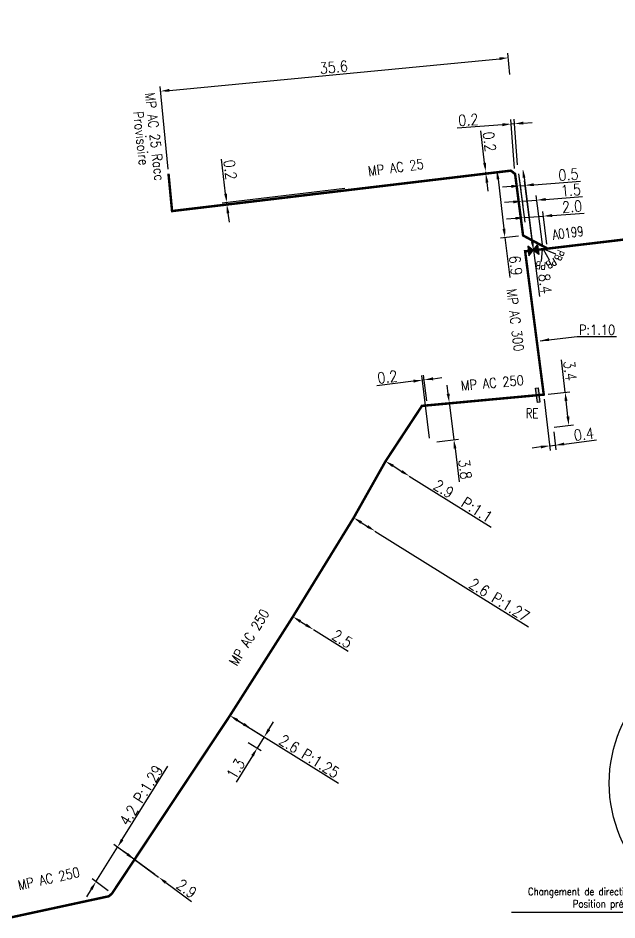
# Model space of a CAD drawing. Header units: millimetres. Extents: x 184000 to 185000, y 128000 to 129000.
# Drawn here: x 184753.3 to 184814.3, y 128639.6 to 128731.4 of the extents above; entities that cross this region are included whole.
import ezdxf
from ezdxf.enums import TextEntityAlignment as Align

# ---------------------------------------------------------------- set-up
doc = ezdxf.new("R2010")
doc.units = ezdxf.units.MM
doc.header["$PDMODE"] = 34
doc.layers.get('0').update_dxf_attribs({"linetype": 'CONTINUOUS'})
doc.layers.get('DEFPOINTS').update_dxf_attribs({"linetype": 'CONTINUOUS'})
for name, color, linetype in [('G_120', 4, 'CONTINUOUS'), ('G_300', 7, 'CONTINUOUS'), ('G_340', 7, 'CONTINUOUS'), ('G_900', 7, 'CONTINUOUS')]:
    doc.layers.add(name, color=color, linetype=linetype)
doc.styles.add('G_ROMANS', font='ROMANS.SHX', dxfattribs={"width": 0.75})
doc.styles.get("Standard").update_dxf_attribs({"font": 'romans.shx', "width": 0.85})
doc.linetypes.add('G_typB_AP', pattern='A,5,-0.3,["o",Standard,S=1.5,R=0,X=0,Y=-0.5],-1.65', length=6.95)
doc.dimstyles.get("Standard").update_dxf_attribs({"dimtxt": 1.5, "dimasz": 1.2, "dimexe": 0.625, "dimexo": 0.625, "dimgap": 0.25, "dimtad": 1, "dimdec": 1, "dimzin": 0, "dimdsep": 46, "dimtxsty": 'Standard', "dimcen": -0.5, "dimadec": 0, "dimazin": 0, "dimtfac": 1, "dimtdec": 1, "dimtmove": 0, "dimatfit": 3, "dimfxl": 0, "dimtolj": 1, "dimtzin": 0, "dimarcsym": 0})

# ---------------------------------------------------------------- blocks, each defined once
blk = doc.blocks.new('G_300_04')
at = {"linetype": 'Continuous'}
h = blk.add_hatch(color=0, dxfattribs=at)
h.paths.add_polyline_path([(-0.5, 0.5), (-0.5, -0.5), (0, 0)])
h.paths.add_polyline_path([(0.5, 0.5), (0, 0), (0.5, -0.5)])
at = {"color": 0, "linetype": 'Continuous', "flags": 128}
blk.add_lwpolyline([(-0.5, -0.5), (0.5, 0.5), (0.5, -0.5), (-0.5, 0.5)], close=True, dxfattribs=at)
at = {"color": 0, "linetype": 'Continuous', "width": 0.75}
blk.add_attdef('NUM', text='', height=1, dxfattribs=at).set_placement((0, 1.782), align=Align.MIDDLE_CENTER)
at = {"color": 0, "linetype": 'Continuous', "width": 0.75, "flags": 3}
for tag, p in [('DEF_LEG', (0, -5)), ('DEF_COUP', (0, -7.5)), ('DEF_TYPE', (0, -10))]:
    blk.add_attdef(tag, text='', height=1.2, dxfattribs=at).set_placement(p, align=Align.MIDDLE)
blk = doc.blocks.new('G_340_13')
at = {"color": 0, "linetype": 'Continuous', "flags": 128}
blk.add_lwpolyline([(0, 0), (0, 1.25)], dxfattribs=at)
at = {"color": 0, "linetype": 'Continuous', "style": 'G_ROMANS', "width": 0.75}
blk.add_text('PB', height=0.75, dxfattribs=at).set_placement((0, 1.663), align=Align.MIDDLE)
at = {"color": 0, "linetype": 'Continuous', "width": 0.75, "flags": 3}
for tag, p in [('DEF_LEG', (0, -3.425)), ('DEF_TYPE', (0, -5.563))]:
    blk.add_attdef(tag, text='', height=1.2, dxfattribs=at).set_placement(p, align=Align.MIDDLE)
blk = doc.blocks.new('G_340_17')
at = {"linetype": 'Continuous'}
blk.add_hatch(color=0, dxfattribs=at).paths.add_polyline_path([(0.125, 0.75), (-0.125, 0.75), (-0.125, -0.75), (0.125, -0.75)])
at = {"color": 0, "linetype": 'Continuous'}
blk.add_lwpolyline([(-0.125, 0.75), (0.125, 0.75), (0.125, -0.75), (-0.125, -0.75)], close=True, dxfattribs=at)
at = {"color": 0, "linetype": 'Continuous', "width": 0.75}
for tag, height, flags, p in [('RE', 1, 8, (0, 2.5)), ('DEF_LEG', 1.2, 3, (0, -5)), ('DEF_COUP', 1.2, 3, (0, -7.5)), ('DEF_TYPE', 1.2, 3, (0, -10))]:
    blk.add_attdef(tag, text='', height=height, dxfattribs=dict(at, flags=flags)).set_placement(p, align=Align.MIDDLE)
blk = doc.blocks.new('*D314')
at = {"layer": 'DEFPOINTS', "color": 0, "linetype": 'Continuous', "transparency": 16777216}
for p in [(184763.42, 128647.047), (184767.603, 128643.98), (184762.858, 128642.328)]:
    blk.add_point(p, dxfattribs=at)
at = {"layer": 'G_120', "color": 0, "linetype": 'Continuous', "lineweight": -2, "transparency": 16777216}
for p, q in [((184763.896, 128647.811), (184768.546, 128655.268)), ((184767.224, 128644.258), (184763.041, 128647.325)), ((184761.224, 128643.525), (184763.42, 128647.047)), ((184762.479, 128642.606), (184760.845, 128643.803)), ((184760.748, 128642.762), (184760.272, 128641.998))]:
    blk.add_line(p, q, dxfattribs=at)
at = {"layer": 'G_120', "color": 0, "linetype": 'Continuous', "transparency": 16777216}
for points in [[(184763.769, 128647.89), (184764.023, 128647.731), (184763.42, 128647.047)], [(184760.621, 128642.841), (184760.875, 128642.682), (184761.224, 128643.525)]]:
    blk.add_solid(points, dxfattribs=at)
at = {"layer": 'G_120', "color": 0, "linetype": 'Continuous', "transparency": 16777216, "insert": (184765.823, 128652.318), "char_height": 1.125, "attachment_point": 5, "rotation": 58.05712}
blk.add_mtext('\\A1;4.2 P:1.29', dxfattribs=at)
blk = doc.blocks.new('*D315')
at = {"layer": 'DEFPOINTS', "color": 0, "linetype": 'Continuous', "transparency": 16777216}
for p in [(184765.147, 128645.78), (184767.603, 128643.98), (184767.603, 128643.98)]:
    blk.add_point(p, dxfattribs=at)
at = {"layer": 'G_120', "color": 0, "linetype": 'Continuous', "lineweight": -2, "transparency": 16777216}
for p, q in [((184764.422, 128646.313), (184763.696, 128646.845)), ((184765.147, 128645.78), (184767.603, 128643.98)), ((184768.329, 128643.448), (184770.955, 128641.523))]:
    blk.add_line(p, q, dxfattribs=at)
at = {"layer": 'G_120', "color": 0, "linetype": 'Continuous', "transparency": 16777216}
for points in [[(184764.51, 128646.434), (184764.333, 128646.192), (184765.147, 128645.78)], [(184768.418, 128643.569), (184768.24, 128643.327), (184767.603, 128643.98)]]:
    blk.add_solid(points, dxfattribs=at)
at = {"layer": 'G_120', "color": 0, "linetype": 'Continuous', "transparency": 16777216, "insert": (184770.458, 128642.817), "char_height": 1.125, "attachment_point": 5, "rotation": 323.75326}
blk.add_mtext('\\A1;2.9', dxfattribs=at)
blk = doc.blocks.new('*D316')
at = {"layer": 'DEFPOINTS', "color": 0, "linetype": 'Continuous', "transparency": 16777216}
for p in [(184774.863, 128660.433), (184777.027, 128659.084), (184777.027, 128659.084)]:
    blk.add_point(p, dxfattribs=at)
at = {"layer": 'G_120', "color": 0, "linetype": 'Continuous', "lineweight": -2, "transparency": 16777216}
for p, q in [((184775.627, 128659.957), (184776.263, 128659.56)), ((184777.027, 128659.084), (184785.904, 128653.549))]:
    blk.add_line(p, q, dxfattribs=at)
at = {"layer": 'G_120', "color": 0, "linetype": 'Continuous', "transparency": 16777216}
for points in [[(184775.706, 128660.084), (184775.548, 128659.83), (184774.863, 128660.433)], [(184776.343, 128659.687), (184776.184, 128659.433), (184777.027, 128659.084)]]:
    blk.add_solid(points, dxfattribs=at)
at = {"layer": 'G_120', "color": 0, "linetype": 'Continuous', "transparency": 16777216, "insert": (184782.935, 128656.284), "char_height": 1.125, "attachment_point": 5, "rotation": 328.05693}
blk.add_mtext('\\A1;2.6 P:1.25', dxfattribs=at)
blk = doc.blocks.new('*D318')
at = {"layer": 'DEFPOINTS', "color": 0, "linetype": 'Continuous', "transparency": 16777216}
for p in [(184787.458, 128680.568), (184789.622, 128679.218), (184789.622, 128679.218)]:
    blk.add_point(p, dxfattribs=at)
at = {"layer": 'G_120', "color": 0, "linetype": 'Continuous', "lineweight": -2, "transparency": 16777216}
for p, q in [((184788.222, 128680.091), (184788.858, 128679.694)), ((184789.622, 128679.218), (184805.249, 128669.467))]:
    blk.add_line(p, q, dxfattribs=at)
at = {"layer": 'G_120', "color": 0, "linetype": 'Continuous', "transparency": 16777216}
for points in [[(184788.301, 128680.219), (184788.143, 128679.964), (184787.458, 128680.568)], [(184788.938, 128679.822), (184788.779, 128679.567), (184789.622, 128679.218)]]:
    blk.add_solid(points, dxfattribs=at)
at = {"layer": 'G_120', "color": 0, "linetype": 'Continuous', "transparency": 16777216, "insert": (184802.281, 128672.203), "char_height": 1.125, "attachment_point": 5, "rotation": 328.03843}
blk.add_mtext('\\A1;2.6 P:1.27', dxfattribs=at)
blk = doc.blocks.new('*D319')
at = {"layer": 'DEFPOINTS', "color": 0, "linetype": 'Continuous', "transparency": 16777216}
for p in [(184790.702, 128686.323), (184793.119, 128684.813), (184793.119, 128684.813)]:
    blk.add_point(p, dxfattribs=at)
at = {"layer": 'G_120', "color": 0, "linetype": 'Continuous', "lineweight": -2, "transparency": 16777216}
for p, q in [((184791.465, 128685.846), (184792.356, 128685.29)), ((184793.119, 128684.813), (184801.457, 128679.601))]:
    blk.add_line(p, q, dxfattribs=at)
at = {"layer": 'G_120', "color": 0, "linetype": 'Continuous', "transparency": 16777216}
for points in [[(184791.545, 128685.973), (184791.386, 128685.719), (184790.702, 128686.323)], [(184792.435, 128685.417), (184792.276, 128685.163), (184793.119, 128684.813)]]:
    blk.add_solid(points, dxfattribs=at)
at = {"layer": 'G_120', "color": 0, "linetype": 'Continuous', "transparency": 16777216, "insert": (184798.587, 128682.279), "char_height": 1.125, "attachment_point": 5, "rotation": 327.99293}
blk.add_mtext('\\A1;2.9  P:1.1', dxfattribs=at)
blk = doc.blocks.new('*D320')
at = {"layer": 'DEFPOINTS', "color": 0, "linetype": 'Continuous', "transparency": 16777216}
for p in [(184806.807, 128693.104), (184807.389, 128689.748), (184809.365, 128689.972)]:
    blk.add_point(p, dxfattribs=at)
at = {"layer": 'G_120', "color": 0, "linetype": 'Continuous', "lineweight": -2, "transparency": 16777216}
for p, q in [((184808.981, 128693.35), (184808.607, 128696.653)), ((184807.273, 128693.156), (184809.447, 128693.403)), ((184809.263, 128690.866), (184809.083, 128692.456)), ((184807.855, 128689.801), (184809.831, 128690.025))]:
    blk.add_line(p, q, dxfattribs=at)
at = {"layer": 'G_120', "color": 0, "linetype": 'Continuous', "transparency": 16777216}
for points in [[(184809.232, 128692.473), (184808.934, 128692.439), (184808.981, 128693.35)], [(184809.412, 128690.883), (184809.114, 128690.849), (184809.365, 128689.972)]]:
    blk.add_solid(points, dxfattribs=at)
at = {"layer": 'G_120', "color": 0, "linetype": 'Continuous', "transparency": 16777216, "insert": (184809.489, 128695.533), "char_height": 1.125, "attachment_point": 5, "rotation": 276.47218}
blk.add_mtext('\\A1;3.4', dxfattribs=at)
blk = doc.blocks.new('*D321')
at = {"layer": 'DEFPOINTS', "color": 0, "linetype": 'Continuous', "transparency": 16777216}
for p in [(184806.807, 128693.104), (184807.786, 128689.798), (184807.994, 128687.96)]:
    blk.add_point(p, dxfattribs=at)
at = {"layer": 'G_120', "color": 0, "linetype": 'Continuous', "lineweight": -2, "transparency": 16777216}
for p, q in [((184806.86, 128692.638), (184807.452, 128687.419)), ((184807.839, 128689.332), (184808.047, 128687.494)), ((184808.887, 128688.073), (184812.185, 128688.489)), ((184806.506, 128687.772), (184805.613, 128687.659)), ((184807.399, 128687.885), (184807.994, 128687.96))]:
    blk.add_line(p, q, dxfattribs=at)
at = {"layer": 'G_120', "color": 0, "linetype": 'Continuous', "transparency": 16777216}
for points in [[(184806.487, 128687.921), (184806.525, 128687.623), (184807.399, 128687.885)], [(184808.868, 128688.221), (184808.906, 128687.924), (184807.994, 128687.96)]]:
    blk.add_solid(points, dxfattribs=at)
at = {"layer": 'G_120', "color": 0, "linetype": 'Continuous', "transparency": 16777216, "insert": (184810.889, 128689.081), "char_height": 1.125, "attachment_point": 5, "rotation": 7.19316}
blk.add_mtext('\\A1;0.4', dxfattribs=at)
blk = doc.blocks.new('*D322')
at = {"layer": 'DEFPOINTS', "color": 0, "linetype": 'Continuous', "transparency": 16777216}
for p in [(184794.968, 128692.01), (184797.661, 128688.52), (184795.444, 128688.24)]:
    blk.add_point(p, dxfattribs=at)
at = {"layer": 'G_120', "color": 0, "linetype": 'Continuous', "lineweight": -2, "transparency": 16777216}
for p, q in [((184797.073, 128693.183), (184796.96, 128694.076)), ((184795.433, 128692.069), (184797.65, 128692.349)), ((184797.185, 128692.29), (184797.661, 128688.52)), ((184795.909, 128688.299), (184798.126, 128688.579)), ((184797.774, 128687.627), (184798.203, 128684.228))]:
    blk.add_line(p, q, dxfattribs=at)
at = {"layer": 'G_120', "color": 0, "linetype": 'Continuous', "transparency": 16777216}
for points in [[(184797.222, 128693.202), (184796.924, 128693.164), (184797.185, 128692.29)], [(184797.923, 128687.646), (184797.625, 128687.608), (184797.661, 128688.52)]]:
    blk.add_solid(points, dxfattribs=at)
at = {"layer": 'G_120', "color": 0, "linetype": 'Continuous', "transparency": 16777216, "insert": (184798.798, 128685.502), "char_height": 1.125, "attachment_point": 5, "rotation": 277.19316}
blk.add_mtext('\\A1;3.8', dxfattribs=at)
blk = doc.blocks.new('*D323')
at = {"layer": 'DEFPOINTS', "color": 0, "linetype": 'Continuous', "transparency": 16777216}
for p in [(184794.442, 128694.581), (184794.968, 128692.01), (184795.245, 128688.215)]:
    blk.add_point(p, dxfattribs=at)
at = {"layer": 'G_120', "color": 0, "linetype": 'Continuous', "lineweight": -2, "transparency": 16777216}
for p, q in [((184795.187, 128688.68), (184794.383, 128695.046)), ((184794.909, 128692.475), (184794.582, 128695.071)), ((184793.549, 128694.468), (184789.802, 128693.996)), ((184794.64, 128694.606), (184794.442, 128694.581)), ((184795.533, 128694.719), (184796.426, 128694.832))]:
    blk.add_line(p, q, dxfattribs=at)
at = {"layer": 'G_120', "color": 0, "linetype": 'Continuous', "transparency": 16777216}
for points in [[(184795.515, 128694.868), (184795.552, 128694.57), (184794.64, 128694.606)], [(184793.53, 128694.617), (184793.568, 128694.32), (184794.442, 128694.581)]]:
    blk.add_solid(points, dxfattribs=at)
at = {"layer": 'G_120', "color": 0, "linetype": 'Continuous', "transparency": 16777216, "insert": (184790.888, 128694.889), "char_height": 1.125, "attachment_point": 5, "rotation": 7.19316}
blk.add_mtext('\\A1;0.2', dxfattribs=at)
blk = doc.blocks.new('*D324')
at = {"layer": 'DEFPOINTS', "color": 0, "linetype": 'Continuous', "transparency": 16777216}
for p in [(184803.825, 128720.672), (184804.183, 128716.037), (184803.878, 128715.646)]:
    blk.add_point(p, dxfattribs=at)
at = {"layer": 'G_120', "color": 0, "linetype": 'Continuous', "lineweight": -2, "transparency": 16777216}
for p, q in [((184802.595, 128720.577), (184798.002, 128720.223)), ((184803.842, 128716.113), (184803.456, 128721.114)), ((184803.825, 128720.672), (184803.492, 128720.646)), ((184804.147, 128716.504), (184803.789, 128721.139)), ((184804.723, 128720.741), (184805.62, 128720.81))]:
    blk.add_line(p, q, dxfattribs=at)
at = {"layer": 'G_120', "color": 0, "linetype": 'Continuous', "transparency": 16777216}
for points in [[(184802.583, 128720.727), (184802.606, 128720.428), (184803.492, 128720.646)], [(184804.711, 128720.891), (184804.734, 128720.592), (184803.825, 128720.672)]]:
    blk.add_solid(points, dxfattribs=at)
at = {"layer": 'G_120', "color": 0, "linetype": 'Continuous', "transparency": 16777216, "insert": (184799.13, 128721.062), "char_height": 1.125, "attachment_point": 5, "rotation": 4.41167}
blk.add_mtext('\\A1;0.2', dxfattribs=at)
blk = doc.blocks.new('*D325')
at = {"layer": 'DEFPOINTS', "color": 0, "linetype": 'Continuous', "transparency": 16777216}
for p in [(184800.895, 128715.796), (184800.895, 128715.796), (184800.918, 128715.597)]:
    blk.add_point(p, dxfattribs=at)
at = {"layer": 'G_120', "color": 0, "linetype": 'Continuous', "lineweight": -2, "transparency": 16777216}
for p, q in [((184800.788, 128716.689), (184800.4, 128719.945)), ((184800.918, 128715.597), (184800.895, 128715.796)), ((184801.025, 128714.703), (184801.131, 128713.81))]:
    blk.add_line(p, q, dxfattribs=at)
at = {"layer": 'G_120', "color": 0, "linetype": 'Continuous', "transparency": 16777216}
for points in [[(184800.937, 128716.707), (184800.639, 128716.672), (184800.895, 128715.796)], [(184801.174, 128714.721), (184800.876, 128714.686), (184800.918, 128715.597)]]:
    blk.add_solid(points, dxfattribs=at)
at = {"layer": 'G_120', "color": 0, "linetype": 'Continuous', "transparency": 16777216, "insert": (184801.285, 128718.853), "char_height": 1.125, "attachment_point": 5, "rotation": 276.80189}
blk.add_mtext('\\A1;0.2', dxfattribs=at)
blk = doc.blocks.new('*D326')
at = {"layer": 'DEFPOINTS', "color": 0, "linetype": 'Continuous', "transparency": 16777216}
for p in [(184802.044, 128715.933), (184802.044, 128715.933), (184804.702, 128709.301)]:
    blk.add_point(p, dxfattribs=at)
at = {"layer": 'G_120', "color": 0, "linetype": 'Continuous', "lineweight": -2, "transparency": 16777216}
for p, q in [((184802.15, 128715.039), (184802.754, 128709.975)), ((184804.237, 128709.245), (184802.395, 128709.026)), ((184802.861, 128709.081), (184803.345, 128705.023))]:
    blk.add_line(p, q, dxfattribs=at)
at = {"layer": 'G_120', "color": 0, "linetype": 'Continuous', "transparency": 16777216}
for points in [[(184802.299, 128715.057), (184802.001, 128715.021), (184802.044, 128715.933)], [(184802.903, 128709.993), (184802.605, 128709.957), (184802.861, 128709.081)]]:
    blk.add_solid(points, dxfattribs=at)
at = {"layer": 'G_120', "color": 0, "linetype": 'Continuous', "transparency": 16777216, "insert": (184803.954, 128706.247), "char_height": 1.125, "attachment_point": 5, "rotation": 276.80189}
blk.add_mtext('\\A1;6.9', dxfattribs=at)
blk = doc.blocks.new('*D327')
at = {"layer": 'DEFPOINTS', "color": 0, "linetype": 'Continuous', "transparency": 16777216}
for p in [(184787.035, 128714.143), (184774.531, 128712.651), (184774.554, 128712.452)]:
    blk.add_point(p, dxfattribs=at)
at = {"layer": 'G_120', "color": 0, "linetype": 'Continuous', "lineweight": -2, "transparency": 16777216}
for p, q in [((184774.424, 128713.545), (184774.002, 128717.086)), ((184786.569, 128714.087), (184774.065, 128712.596)), ((184774.554, 128712.452), (184774.531, 128712.651)), ((184774.661, 128711.559), (184774.768, 128710.665))]:
    blk.add_line(p, q, dxfattribs=at)
at = {"layer": 'G_120', "color": 0, "linetype": 'Continuous', "transparency": 16777216}
for points in [[(184774.573, 128713.563), (184774.275, 128713.527), (184774.531, 128712.651)], [(184774.81, 128711.577), (184774.512, 128711.541), (184774.554, 128712.452)]]:
    blk.add_solid(points, dxfattribs=at)
at = {"layer": 'G_120', "color": 0, "linetype": 'Continuous', "transparency": 16777216, "insert": (184774.887, 128715.993), "char_height": 1.125, "attachment_point": 5, "rotation": 276.80189}
blk.add_mtext('\\A1;0.2', dxfattribs=at)
blk = doc.blocks.new('*D328')
at = {"layer": 'DEFPOINTS', "color": 0, "linetype": 'Continuous', "transparency": 16777216}
for p in [(184804.681, 128716.075), (184804.681, 128716.075), (184805.757, 128707.795)]:
    blk.add_point(p, dxfattribs=at)
at = {"layer": 'G_300', "color": 0, "linetype": 'Continuous', "lineweight": -2, "transparency": 16777216}
for p, q in [((184804.797, 128715.183), (184805.641, 128708.687)), ((184805.757, 128707.795), (184806.367, 128703.099))]:
    blk.add_line(p, q, dxfattribs=at)
at = {"layer": 'G_300', "color": 0, "linetype": 'Continuous', "transparency": 16777216}
for points in [[(184804.946, 128715.202), (184804.649, 128715.164), (184804.681, 128716.075)], [(184805.79, 128708.707), (184805.493, 128708.668), (184805.757, 128707.795)]]:
    blk.add_solid(points, dxfattribs=at)
at = {"layer": 'G_300', "color": 0, "linetype": 'Continuous', "transparency": 16777216, "insert": (184806.955, 128704.398), "char_height": 1.125, "attachment_point": 5, "rotation": 277.40328}
blk.add_mtext('\\A1;8.4', dxfattribs=at)
blk = doc.blocks.new('*D329')
at = {"layer": 'DEFPOINTS', "color": 0, "linetype": 'Continuous', "transparency": 16777216}
for p in [(184804.183, 128716.037), (184804.822, 128711.116), (184807.195, 128707.965)]:
    blk.add_point(p, dxfattribs=at)
at = {"layer": 'G_120', "color": 0, "linetype": 'Continuous', "lineweight": -2, "transparency": 16777216}
for p, q in [((184804.243, 128715.571), (184804.883, 128710.651)), ((184807.135, 128708.431), (184806.706, 128711.732)), ((184807.664, 128711.335), (184810.933, 128711.587)), ((184803.925, 128711.047), (184803.027, 128710.978)), ((184804.822, 128711.116), (184806.766, 128711.266))]:
    blk.add_line(p, q, dxfattribs=at)
at = {"layer": 'G_120', "color": 0, "linetype": 'Continuous', "transparency": 16777216}
for points in [[(184807.652, 128711.485), (184807.675, 128711.186), (184806.766, 128711.266)], [(184803.913, 128711.197), (184803.936, 128710.898), (184804.822, 128711.116)]]:
    blk.add_solid(points, dxfattribs=at)
at = {"layer": 'G_120', "color": 0, "linetype": 'Continuous', "transparency": 16777216, "insert": (184809.689, 128712.244), "char_height": 1.125, "attachment_point": 5, "rotation": 4.40749}
blk.add_mtext('\\A1;2.0', dxfattribs=at)
blk = doc.blocks.new('*D330')
at = {"layer": 'DEFPOINTS', "color": 0, "linetype": 'Continuous', "transparency": 16777216}
for p in [(184804.183, 128716.037), (184804.605, 128712.788), (184806.749, 128707.912)]:
    blk.add_point(p, dxfattribs=at)
at = {"layer": 'G_340', "color": 0, "linetype": 'Continuous', "lineweight": -2, "transparency": 16777216}
for p, q in [((184804.243, 128715.571), (184804.665, 128712.322)), ((184806.689, 128708.378), (184806.04, 128713.369)), ((184806.998, 128712.972), (184810.743, 128713.261)), ((184803.708, 128712.719), (184802.81, 128712.649)), ((184804.605, 128712.788), (184806.101, 128712.903))]:
    blk.add_line(p, q, dxfattribs=at)
at = {"layer": 'G_340', "color": 0, "linetype": 'Continuous', "transparency": 16777216}
for points in [[(184803.696, 128712.868), (184803.719, 128712.569), (184804.605, 128712.788)], [(184806.986, 128713.122), (184807.009, 128712.823), (184806.101, 128712.903)]]:
    blk.add_solid(points, dxfattribs=at)
at = {"layer": 'G_340', "color": 0, "linetype": 'Continuous', "transparency": 16777216, "insert": (184809.568, 128713.923), "char_height": 1.125, "attachment_point": 5, "rotation": 4.41167}
blk.add_mtext('\\A1;1.5', dxfattribs=at)
blk = doc.blocks.new('*D331')
at = {"layer": 'DEFPOINTS', "color": 0, "linetype": 'Continuous', "transparency": 16777216}
for p in [(184804.183, 128716.037), (184804.4, 128714.365), (184805.757, 128707.795)]:
    blk.add_point(p, dxfattribs=at)
at = {"layer": 'G_300', "color": 0, "linetype": 'Continuous', "lineweight": -2, "transparency": 16777216}
for p, q in [((184804.243, 128715.571), (184804.46, 128713.9)), ((184803.503, 128714.296), (184802.605, 128714.227)), ((184804.4, 128714.365), (184804.899, 128714.404)), ((184805.697, 128708.26), (184804.838, 128714.869)), ((184805.796, 128714.473), (184810.562, 128714.84))]:
    blk.add_line(p, q, dxfattribs=at)
at = {"layer": 'G_300', "color": 0, "linetype": 'Continuous', "transparency": 16777216}
for points in [[(184803.491, 128714.446), (184803.514, 128714.147), (184804.4, 128714.365)], [(184805.784, 128714.623), (184805.807, 128714.323), (184804.899, 128714.404)]]:
    blk.add_solid(points, dxfattribs=at)
at = {"layer": 'G_300', "color": 0, "linetype": 'Continuous', "transparency": 16777216, "insert": (184809.318, 128715.497), "char_height": 1.125, "attachment_point": 5, "rotation": 4.40749}
blk.add_mtext('\\A1;0.5', dxfattribs=at)
blk = doc.blocks.new('*D334')
at = {"layer": 'DEFPOINTS', "color": 0, "linetype": 'Continuous', "transparency": 16777216}
for p in [(184803.188, 128727.385), (184803.394, 128725.235), (184768.606, 128715.592)]:
    blk.add_point(p, dxfattribs=at)
at = {"layer": 'G_120', "color": 0, "linetype": 'Continuous', "lineweight": -2, "transparency": 16777216}
for p, q in [((184768.696, 128724.075), (184802.292, 128727.299)), ((184803.349, 128725.701), (184803.143, 128727.852)), ((184768.561, 128716.059), (184767.755, 128724.455))]:
    blk.add_line(p, q, dxfattribs=at)
at = {"layer": 'G_120', "color": 0, "linetype": 'Continuous', "transparency": 16777216}
for points in [[(184802.277, 128727.448), (184802.306, 128727.15), (184803.188, 128727.385)], [(184768.682, 128724.224), (184768.71, 128723.925), (184767.8, 128723.989)]]:
    blk.add_solid(points, dxfattribs=at)
at = {"layer": 'G_120', "color": 0, "linetype": 'Continuous', "transparency": 16777216, "insert": (184785.422, 128726.433), "char_height": 1.125, "attachment_point": 5, "rotation": 5.48225}
blk.add_mtext('\\A1;35.6', dxfattribs=at)
blk = doc.blocks.new('*D351')
at = {"layer": 'DEFPOINTS', "color": 0, "linetype": 'Continuous', "transparency": 16777216}
for p in [(184781.269, 128670.498), (184783.363, 128669.189), (184783.363, 128669.189)]:
    blk.add_point(p, dxfattribs=at)
at = {"layer": 'G_120', "color": 0, "linetype": 'Continuous', "lineweight": -2, "transparency": 16777216}
for p, q in [((184782.032, 128670.021), (184782.6, 128669.666)), ((184783.363, 128669.189), (184786.906, 128666.974))]:
    blk.add_line(p, q, dxfattribs=at)
at = {"layer": 'G_120', "color": 0, "linetype": 'Continuous', "transparency": 16777216}
for points in [[(184782.111, 128670.148), (184781.952, 128669.894), (184781.269, 128670.498)], [(184782.679, 128669.793), (184782.52, 128669.539), (184783.363, 128669.189)]]:
    blk.add_solid(points, dxfattribs=at)
at = {"layer": 'G_120', "color": 0, "linetype": 'Continuous', "transparency": 16777216, "insert": (184786.295, 128668.24), "char_height": 1.125, "attachment_point": 5, "rotation": 327.98511}
blk.add_mtext('\\A1;2.5', dxfattribs=at)
blk = doc.blocks.new('*D709')
at = {"layer": 'DEFPOINTS', "color": 0, "linetype": 'Continuous', "transparency": 16777216}
for p in [(184774.863, 128660.433), (184776.308, 128657.942), (184777.638, 128657.113)]:
    blk.add_point(p, dxfattribs=at)
at = {"layer": 'G_120', "color": 0, "linetype": 'Continuous', "lineweight": -2, "transparency": 16777216}
for p, q in [((184775.261, 128660.185), (184778.75, 128658.01)), ((184778.828, 128659.022), (184779.304, 128659.786)), ((184778.352, 128658.258), (184777.638, 128657.113)), ((184776.706, 128657.693), (184778.035, 128656.865)), ((184777.161, 128656.349), (184775.487, 128653.663))]:
    blk.add_line(p, q, dxfattribs=at)
at = {"layer": 'G_120', "color": 0, "linetype": 'Continuous', "transparency": 16777216}
for points in [[(184778.701, 128659.101), (184778.955, 128658.942), (184778.352, 128658.258)], [(184777.034, 128656.428), (184777.289, 128656.269), (184777.638, 128657.113)]]:
    blk.add_solid(points, dxfattribs=at)
at = {"layer": 'G_120', "color": 0, "linetype": 'Continuous', "transparency": 16777216, "insert": (184775.444, 128655.011), "char_height": 1.125, "attachment_point": 5, "rotation": 58.05693}
blk.add_mtext('\\A1;1.3', dxfattribs=at)

msp = doc.modelspace()

# ---------------------------------------------------------------- linework, layer by layer
at = {"layer": 'G_120', "linetype": 'G_typB_AP', "const_width": 0.25}
for points in [[(185000, 128731.31), (184991.604, 128730.281), (184987.975, 128729.909), (184982.685, 128729.327), (184979.673, 128729.059), (184962.047, 128726.438), (184956.405, 128722.907), (184939.558, 128720.959), (184924.428, 128719.21), (184917.849, 128721.268), (184917.452, 128721.22), (184911.923, 128720.543), (184876.412, 128716.167), (184837.384, 128711.543), (184807.195, 128707.965), (184806.848, 128707.924), (184806.749, 128707.912), (184806.65, 128707.901), (184806.231, 128707.851)], [(184805.239, 128707.732), (184804.911, 128707.693), (184806.807, 128693.104), (184806.196, 128693.047), (184794.968, 128692.01), (184794.407, 128691.958), (184790.702, 128686.323), (184790.702, 128686.323), (184787.458, 128680.568), (184781.269, 128670.498), (184774.863, 128660.433), (184762.858, 128642.328), (184762.858, 128642.328), (184762.544, 128642.045), (184762.061, 128641.941), (184751.942, 128639.755)]]:
    msp.add_lwpolyline(points, dxfattribs=at)
at = {"layer": 'G_120', "linetype": 'G_typB_AP', "const_width": 0.25, "flags": 128}
msp.add_lwpolyline([(184768.606, 128715.592), (184768.971, 128711.787), (184774.554, 128712.452), (184800.918, 128715.597), (184800.918, 128715.597), (184803.457, 128715.9), (184803.889, 128715.564), (184804.702, 128709.301), (184807.195, 128707.965)], dxfattribs=at)
at = {"layer": 'G_900'}
msp.add_circle((184827.332, 128653.558), 13.859, dxfattribs=at)

# ---------------------------------------------------------------- block references
at = {"layer": 'G_300'}
ref = msp.add_blockref('G_300_04', (184805.736, 128707.784), dxfattribs=dict(at, rotation=7.403277808702341))
ref.add_attrib('NUM', 'A0199', dxfattribs={"layer": '0', "color": 0, "linetype": 'Continuous', "height": 1, "rotation": 7.40328, "width": 0.75}).set_placement((184809.281, 128709.565), align=Align.MIDDLE_CENTER)
at = {"layer": 'G_340'}
for p, rotation in [((184806.65, 128707.9), 174.9142764447068), ((184806.749, 128707.912), 209.8999739588224), ((184806.848, 128707.925), 247.6716450891542)]:
    msp.add_blockref('G_340_13', p, dxfattribs=dict(at, rotation=rotation))
ref = msp.add_blockref('G_340_17', (184806.196, 128693.047), dxfattribs=dict(at, rotation=7.403277808968686))
ref.add_attrib('RE', 'RE', dxfattribs={"layer": '0', "color": 0, "linetype": 'Continuous', "height": 1, "width": 0.75}).set_placement((184805.617, 128691.199), align=Align.MIDDLE)

# ---------------------------------------------------------------- texts
at = {"layer": 'G_120', "linetype": 'Continuous', "width": 0.85}
for s, rotation, p in [('MP AC 25 Racc', 276.38338, (184767.212, 128719.37)), ('Provisoire', 276.38338, (184765.84, 128719.208)), ('MP AC 25', 7.84521, (184791.754, 128716.216)), ('MP AC 300', 276.80438, (184803.91, 128700.692)), ('MP AC 250', 5.22676, (184801.574, 128694.294)), ('MP AC 250', 58.42, (184776.817, 128668.399)), ('MP AC 250', 12.52579, (184756.419, 128643.834))]:
    msp.add_text(s, height=1, rotation=rotation, dxfattribs=at).set_placement(p, align=Align.MIDDLE)
at = {"layer": 'G_120', "ltscale": 0.5, "insert": (184810.394, 128699.2), "char_height": 1, "attachment_point": 7}
msp.add_mtext('\\A1;P:1.10', dxfattribs=at)
at = {"layer": 'G_900', "color": 4, "linetype": 'Continuous', "insert": (184817.714, 128641.771), "char_height": 0.75, "attachment_point": 6}
msp.add_mtext('Changement de direction MP\\PPosition présumée', dxfattribs=at)

# ---------------------------------------------------------------- dimensions: what is measured, and where the dimension line sits
at = {"layer": 'G_120', "linetype": 'Continuous'}
dim = msp.add_linear_dim(base=(184803.188, 128727.385), p1=(184768.606, 128715.592), p2=(184803.394, 128725.235), angle=185.48225, dimstyle='Standard', override={"dimscale": 0.75, "dimatfit": 0}, dxfattribs=at)
dim.commit()
dim.dimension.update_dxf_attribs({"geometry": '*D334', "text_midpoint": (184785.422, 128726.433)})
for base, p1, p2, angle, text, override, picture, middle in [((184803.825, 128720.672), (184803.878, 128715.646), (184804.183, 128716.037), 184.41167, '0.2', {"dimscale": 0.75, "dimatfit": 0}, '*D324', (184799.187, 128720.314)), ((184804.822, 128711.116), (184807.195, 128707.965), (184804.183, 128716.037), 4.40749, '2.0', {"dimscale": 0.75, "dimatfit": 0}, '*D329', (184809.747, 128711.496)), ((184807.994, 128687.96), (184806.807, 128693.104), (184807.786, 128689.798), 187.19316, '0.4', {"dimscale": 0.75, "dimatfit": 0}, '*D321', (184810.983, 128688.337)), ((184793.118708312, 128684.812716379), (184790.701957655, 128686.323284572), (184793.118708312, 128684.812716379), 147.992928486, '<>  P:1.1', {"dimscale": 0.75}, '*D319', (184798.189486078, 128681.643272487)), ((184789.62184, 128679.21783), (184787.45841, 128680.56767), (184789.62184, 128679.21783), 148.03843, '<> P:1.27', {"dimscale": 0.75}, '*D318', (184801.88384, 128671.56711)), ((184777.027, 128659.084), (184774.863, 128660.433), (184777.027, 128659.084), 148.05693, '<> P:1.25', {"dimscale": 0.75}, '*D316', (184782.538, 128655.648)), ((184763.42, 128647.047), (184762.858, 128642.328), (184767.603, 128643.98), 238.05712, '4.2 P:1.29', {"dimscale": 0.75, "dimatfit": 0}, '*D314', (184766.459, 128651.921)), ((184767.603, 128643.98), (184765.147, 128645.78), (184767.603, 128643.98), 143.75326, '2.9', {"dimscale": 0.75, "dimatfit": 0}, '*D315', (184770.014, 128642.213))]:
    dim = msp.add_linear_dim(base=base, p1=p1, p2=p2, angle=angle, text=text, dimstyle='Standard', override=override, dxfattribs=at)
    dim.commit()
    dim.dimension.update_dxf_attribs({"geometry": picture, "text_midpoint": middle, "dimtype": 160})
for base, p1, p2, angle, override, picture, middle in [((184800.895, 128715.796), (184800.918, 128715.597), (184800.895, 128715.796), 276.80189, {"dimscale": 0.75, "dimatfit": 0}, '*D325', (184800.54, 128718.764)), ((184774.531, 128712.651), (184774.554, 128712.452), (184787.035, 128714.143), 276.80189, {"dimscale": 0.75, "dimatfit": 0}, '*D327', (184774.143, 128715.905)), ((184802.044, 128715.933), (184804.702, 128709.301), (184802.044, 128715.933), 276.80189, {"dimscale": 0.75}, '*D326', (184803.21, 128706.158)), ((184809.365, 128689.972), (184806.807, 128693.104), (184807.389, 128689.748), 96.47218, {"dimscale": 0.75}, '*D320', (184808.743, 128695.449)), ((184794.442, 128694.581), (184794.968, 128692.01), (184795.245, 128688.215), 7.19316, {"dimscale": 0.75, "dimatfit": 0}, '*D323', (184790.982, 128694.144)), ((184797.661, 128688.52), (184794.968, 128692.01), (184795.444, 128688.24), 97.19316, {"dimscale": 0.75, "dimatfit": 0}, '*D322', (184798.054, 128685.408)), ((184783.363, 128669.189), (184781.269, 128670.498), (184783.363, 128669.189), 147.98511, {"dimscale": 0.75}, '*D351', (184785.898, 128667.604)), ((184777.638, 128657.113), (184774.863, 128660.433), (184776.308, 128657.942), 58.05693, {"dimscale": 0.75}, '*D709', (184776.08, 128654.615))]:
    dim = msp.add_linear_dim(base=base, p1=p1, p2=p2, angle=angle, dimstyle='Standard', override=override, dxfattribs=at)
    dim.commit()
    dim.dimension.update_dxf_attribs({"geometry": picture, "text_midpoint": middle, "dimtype": 160})
at = {"layer": 'G_300', "linetype": 'Continuous'}
dim = msp.add_linear_dim(base=(184804.4, 128714.365), p1=(184805.757, 128707.795), p2=(184804.183, 128716.037), angle=4.40749, text='0.5', dimstyle='Standard', override={"dimscale": 0.75, "dimatfit": 0}, dxfattribs=at)
dim.commit()
dim.dimension.update_dxf_attribs({"geometry": '*D331', "text_midpoint": (184809.376, 128714.749), "dimtype": 160})
dim = msp.add_linear_dim(base=(184804.6813, 128716.0754), p1=(184805.7572, 128707.795), p2=(184804.6813, 128716.0754), angle=277.40328, dimstyle='Standard', override={"dimscale": 0.75}, dxfattribs=at)
dim.commit()
dim.dimension.update_dxf_attribs({"geometry": '*D328', "text_midpoint": (184806.2112, 128704.3011), "dimtype": 160})
at = {"layer": 'G_340', "linetype": 'Continuous'}
dim = msp.add_linear_dim(base=(184804.605, 128712.788), p1=(184806.749, 128707.912), p2=(184804.183, 128716.037), angle=4.41167, text='1.5', dimstyle='Standard', override={"dimscale": 0.75, "dimatfit": 0}, dxfattribs=at)
dim.commit()
dim.dimension.update_dxf_attribs({"geometry": '*D330', "text_midpoint": (184809.625, 128713.175), "dimtype": 160})

# ---------------------------------------------------------------- leaders
at = {"layer": 'G_120', "ltscale": 0.5, "annotation_type": 0, "has_hookline": 1, "hookline_direction": 0, "text_width": 3.805}
msp.add_leader([(184806.452, 128698.592), (184810.207, 128699.013)], dimstyle='Standard', override={"dimscale": 0.75}, dxfattribs=at)
at = {"layer": 'G_900', "color": 4, "linetype": 'Continuous', "annotation_type": 0, "has_hookline": 1, "hookline_direction": 1, "text_width": 14.177}
msp.add_leader([(184825.41, 128648.574), (184819.164, 128640.396), (184817.964, 128640.396)], dimstyle='Standard', dxfattribs=at)

doc.saveas('drawing.dxf')
